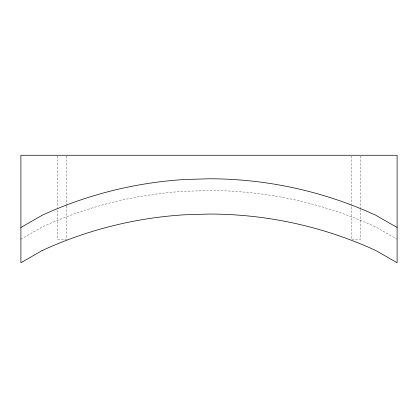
<?xml version="1.0" encoding="UTF-8"?>
<svg xmlns="http://www.w3.org/2000/svg" width="418" height="418" viewBox="0 0 418 418"><rect width="100%" height="100%" fill="white"/><g stroke="black" fill="none" stroke-linecap="round" stroke-linejoin="round"><path stroke-width="0.31" stroke-dasharray="2.09 1.57" d="M20.9 239.221L42.218 226.995A399.712 399.712 0 0 1 184.437 191.292L209 190.535A399.712 399.712 0 0 1 375.782 226.995L397.1 239.221M360.656 155.919L360.656 208.634M360.656 209.282L360.656 239.221L351.251 239.221L351.251 206.027M351.251 155.919L351.251 205.379M66.749 155.919L66.749 205.379M66.749 206.027L66.749 239.221L57.344 239.221L57.344 209.282M57.344 155.919L57.344 208.634"/><path stroke-width="0.63" d="M20.9 227.465L42.218 215.239A399.712 399.712 0 0 1 184.437 179.536L209 178.779A399.712 399.712 0 0 1 375.782 215.239L397.1 227.465M42.218 250.507L20.9 262.734L20.9 155.266L397.1 155.266L397.1 262.734L375.782 250.507A399.712 399.712 0 0 0 209 214.047L184.437 214.805A399.712 399.712 0 0 0 42.218 250.507"/></g></svg>
